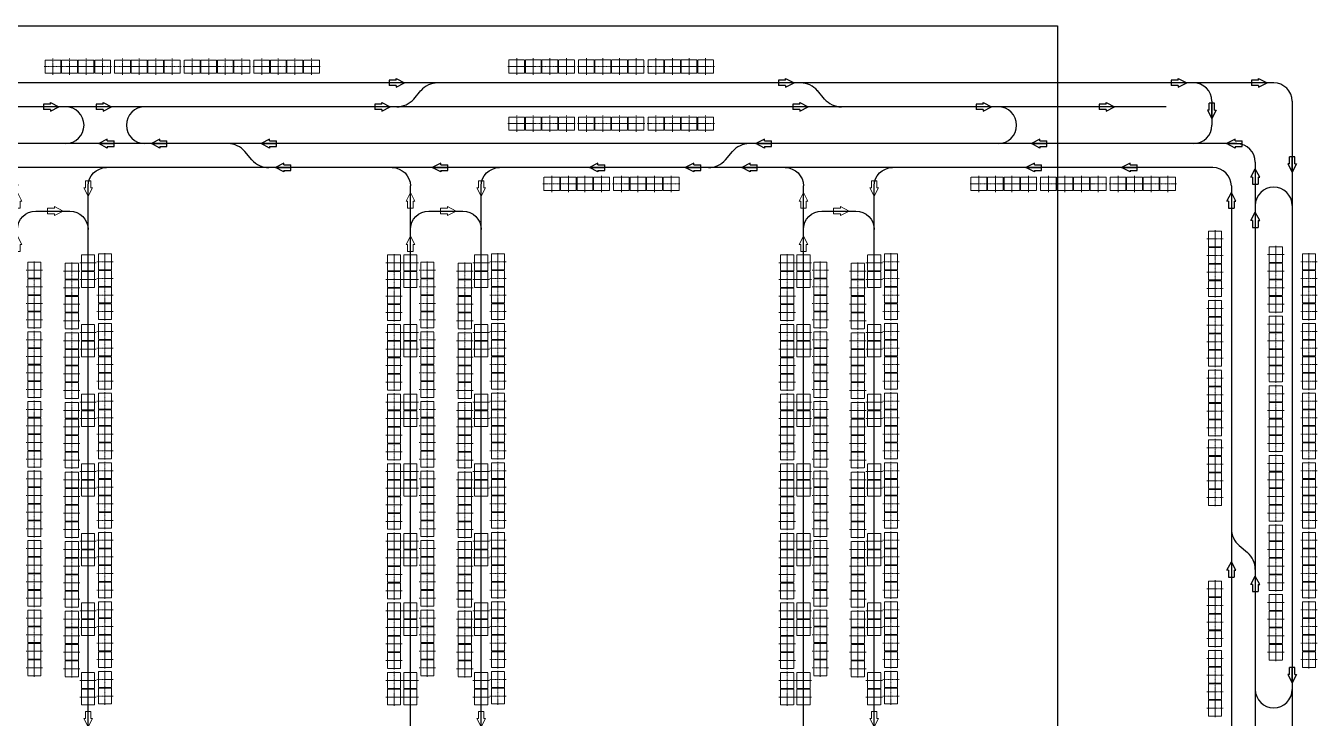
# Model space of a CAD drawing. Header units: millimetres. Extents: x -128 to 670218, y 27186 to 149492.
# Drawn here: x 635151 to 670218, y 113983 to 132785 of the extents above; entities that cross this region are included whole.
import ezdxf

# ---------------------------------------------------------------- set-up
doc = ezdxf.new("R2010")
doc.units = ezdxf.units.MM
doc.linetypes.add('AM_ISO08W050', pattern=[18, 12, -1.5, 3, -1.5])
doc.linetypes.add('XAT-M16_6F_EQ Layout_20211120$0$ACAD_ISO08W100', pattern=[36, 24, -3, 6, -3])
for name, color, linetype, lineweight in [('_CLINE', 4, 'XAT-M16_6F_EQ Layout_20211120$0$ACAD_ISO08W100', 9), ('DIRECT', 40, 'Continuous', 9), ('LINE_EQ', 4, 'AM_ISO08W050', 20), ('LINE_STB', 151, 'Continuous', 30)]:
    doc.layers.add(name, color=color, linetype=linetype, lineweight=lineweight)
doc.layers.add('Rail_H4822(Lower)', color=7, linetype='Continuous')

# ---------------------------------------------------------------- blocks, each defined once
blk = doc.blocks.new('*U3')
at = {"color": 0, "linetype": 'ByBlock'}
for p, q in [((-120, -230), (0, 0)), ((0, 0), (0, -420)), ((120, -230), (0, 0)), ((-75, -230), (-120, -230)), ((-75, -230), (-75, -420)), ((75, -230), (75, -420)), ((75, -230), (120, -230)), ((75, -420), (-75, -420))]:
    blk.add_line(p, q, dxfattribs=at)
blk = doc.blocks.new('A$C31676947')
at = {"layer": 'Rail_H4822(Lower)'}
for p, q in [((500, 47250), (500, 500)), ((2420, 47250), (2420, 500)), ((1000, 46570), (1920, 46570)), ((1000, 31870), (1920, 31870)), ((1000, 31220), (1920, 31220)), ((1000, 16520), (1920, 16520)), ((1000, 15870), (1920, 15870)), ((1000, 1180), (1920, 1180))]:
    blk.add_line(p, q, dxfattribs=at)
for centre, start, end in [((0, 47250), 0, 90), ((2920, 47250), 90, 180), ((1000, 46070), 90, 180), ((1920, 46070), 0, 90), ((1000, 32370), 180, 270), ((1920, 32370), 270, 0), ((1000, 30720), 90, 180), ((1920, 30720), 0, 90), ((0, 23700), 270, 0), ((2920, 23700), 180, 270), ((0, 21700), 0, 90), ((2920, 21700), 90, 180), ((1000, 17020), 180, 270), ((1920, 17020), 270, 0), ((1000, 15370), 90, 180), ((1920, 15370), 0, 90), ((1000, 1680), 180, 270), ((1920, 1680), 270, 0), ((0, 500), 270, 0), ((2920, 500), 180, 270)]:
    blk.add_arc(centre, 500, start, end, dxfattribs=at)
at = {"layer": 'DIRECT'}
for p, rotation in [((500, 46970), 180), ((1180, 46570), 89.99999999999999), ((500, 32550), 180), ((500, 23880), 180), ((500, 17200), 180), ((500, 1860), 180), ((500, 680), 180), ((1740, 1180), 270)]:
    blk.add_blockref('*U3', p, dxfattribs=dict(at, rotation=rotation))
for p in [(2420, 47070), (2420, 45890), (2420, 30540), (2420, 21520), (2420, 15190), (2420, 780)]:
    blk.add_blockref('*U3', p, dxfattribs=at)
at = {"layer": 'DIRECT', "lineweight": -2}
for p, rotation in [((1750, 31870), 270), ((1170, 31220), 89.99999999999999), ((1750, 16520), 270), ((1170, 15870), 89.99999999999999)]:
    blk.add_blockref('*U3', p, dxfattribs=dict(at, rotation=rotation))
blk = doc.blocks.new('*U591')
at = {"color": 0, "linetype": 'ByBlock'}
for p, q in [((-120, -230), (0, 0)), ((0, 0), (0, -420)), ((120, -230), (0, 0)), ((-75, -230), (-120, -230)), ((-75, -230), (-75, -420)), ((75, -230), (75, -420)), ((75, -230), (120, -230)), ((75, -420), (-75, -420))]:
    blk.add_line(p, q, dxfattribs=at)
blk = doc.blocks.new('*U592')
at = {"color": 0, "linetype": 'ByBlock'}
for p, q in [((-120, -230), (0, 0)), ((0, 0), (0, -420)), ((120, -230), (0, 0)), ((-75, -230), (-120, -230)), ((-75, -230), (-75, -420)), ((75, -230), (75, -420)), ((75, -230), (120, -230)), ((75, -420), (-75, -420))]:
    blk.add_line(p, q, dxfattribs=at)
blk = doc.blocks.new('*U541')
at = {"color": 0, "linetype": 'ByBlock'}
for p, q in [((-120, -230), (0, 0)), ((0, 0), (0, -420)), ((120, -230), (0, 0)), ((-75, -230), (-120, -230)), ((-75, -230), (-75, -420)), ((75, -230), (75, -420)), ((75, -230), (120, -230)), ((75, -420), (-75, -420))]:
    blk.add_line(p, q, dxfattribs=at)
blk = doc.blocks.new('*U491')
at = {"color": 0, "linetype": 'ByBlock'}
for p, q in [((-120, -230), (0, 0)), ((0, 0), (0, -420)), ((120, -230), (0, 0)), ((-75, -230), (-120, -230)), ((-75, -230), (-75, -420)), ((75, -230), (75, -420)), ((75, -230), (120, -230)), ((75, -420), (-75, -420))]:
    blk.add_line(p, q, dxfattribs=at)
blk = doc.blocks.new('*U492')
at = {"color": 0, "linetype": 'ByBlock'}
for p, q in [((-120, -230), (0, 0)), ((0, 0), (0, -420)), ((120, -230), (0, 0)), ((-75, -230), (-120, -230)), ((-75, -230), (-75, -420)), ((75, -230), (75, -420)), ((75, -230), (120, -230)), ((75, -420), (-75, -420))]:
    blk.add_line(p, q, dxfattribs=at)
blk = doc.blocks.new('*U493')
at = {"color": 0, "linetype": 'ByBlock'}
for p, q in [((-120, -230), (0, 0)), ((0, 0), (0, -420)), ((120, -230), (0, 0)), ((-75, -230), (-120, -230)), ((-75, -230), (-75, -420)), ((75, -230), (75, -420)), ((75, -230), (120, -230)), ((75, -420), (-75, -420))]:
    blk.add_line(p, q, dxfattribs=at)
blk = doc.blocks.new('*U520')
at = {"color": 0, "linetype": 'ByBlock'}
for p, q in [((-120, -230), (0, 0)), ((0, 0), (0, -420)), ((120, -230), (0, 0)), ((-75, -230), (-120, -230)), ((-75, -230), (-75, -420)), ((75, -230), (75, -420)), ((75, -230), (120, -230)), ((75, -420), (-75, -420))]:
    blk.add_line(p, q, dxfattribs=at)
blk = doc.blocks.new('*U521')
at = {"color": 0, "linetype": 'ByBlock'}
for p, q in [((-120, -230), (0, 0)), ((0, 0), (0, -420)), ((120, -230), (0, 0)), ((-75, -230), (-120, -230)), ((-75, -230), (-75, -420)), ((75, -230), (75, -420)), ((75, -230), (120, -230)), ((75, -420), (-75, -420))]:
    blk.add_line(p, q, dxfattribs=at)
blk = doc.blocks.new('*U522')
at = {"color": 0, "linetype": 'ByBlock'}
for p, q in [((-120, -230), (0, 0)), ((0, 0), (0, -420)), ((120, -230), (0, 0)), ((-75, -230), (-120, -230)), ((-75, -230), (-75, -420)), ((75, -230), (75, -420)), ((75, -230), (120, -230)), ((75, -420), (-75, -420))]:
    blk.add_line(p, q, dxfattribs=at)
blk = doc.blocks.new('*U467')
at = {"color": 0, "linetype": 'ByBlock'}
for p, q in [((-120, -230), (0, 0)), ((0, 0), (0, -420)), ((120, -230), (0, 0)), ((-75, -230), (-120, -230)), ((-75, -230), (-75, -420)), ((75, -230), (75, -420)), ((75, -230), (120, -230)), ((75, -420), (-75, -420))]:
    blk.add_line(p, q, dxfattribs=at)
blk = doc.blocks.new('*U698')
at = {"color": 0, "linetype": 'ByBlock'}
for p, q in [((-120, -230), (0, 0)), ((0, 0), (0, -420)), ((120, -230), (0, 0)), ((-75, -230), (-120, -230)), ((-75, -230), (-75, -420)), ((75, -230), (75, -420)), ((75, -230), (120, -230)), ((75, -420), (-75, -420))]:
    blk.add_line(p, q, dxfattribs=at)
blk = doc.blocks.new('*U637')
at = {"color": 0, "linetype": 'ByBlock'}
for p, q in [((-120, -230), (0, 0)), ((0, 0), (0, -420)), ((120, -230), (0, 0)), ((-75, -230), (-120, -230)), ((-75, -230), (-75, -420)), ((75, -230), (75, -420)), ((75, -230), (120, -230)), ((75, -420), (-75, -420))]:
    blk.add_line(p, q, dxfattribs=at)
blk = doc.blocks.new('*U638')
at = {"color": 0, "linetype": 'ByBlock'}
for p, q in [((-120, -230), (0, 0)), ((0, 0), (0, -420)), ((120, -230), (0, 0)), ((-75, -230), (-120, -230)), ((-75, -230), (-75, -420)), ((75, -230), (75, -420)), ((75, -230), (120, -230)), ((75, -420), (-75, -420))]:
    blk.add_line(p, q, dxfattribs=at)
blk = doc.blocks.new('*U641')
at = {"color": 0, "linetype": 'ByBlock'}
for p, q in [((-120, -230), (0, 0)), ((0, 0), (0, -420)), ((120, -230), (0, 0)), ((-75, -230), (-120, -230)), ((-75, -230), (-75, -420)), ((75, -230), (75, -420)), ((75, -230), (120, -230)), ((75, -420), (-75, -420))]:
    blk.add_line(p, q, dxfattribs=at)
blk = doc.blocks.new('*U642')
at = {"color": 0, "linetype": 'ByBlock'}
for p, q in [((-120, -230), (0, 0)), ((0, 0), (0, -420)), ((120, -230), (0, 0)), ((-75, -230), (-120, -230)), ((-75, -230), (-75, -420)), ((75, -230), (75, -420)), ((75, -230), (120, -230)), ((75, -420), (-75, -420))]:
    blk.add_line(p, q, dxfattribs=at)
blk = doc.blocks.new('*U643')
at = {"color": 0, "linetype": 'ByBlock'}
for p, q in [((-120, -230), (0, 0)), ((0, 0), (0, -420)), ((120, -230), (0, 0)), ((-75, -230), (-120, -230)), ((-75, -230), (-75, -420)), ((75, -230), (75, -420)), ((75, -230), (120, -230)), ((75, -420), (-75, -420))]:
    blk.add_line(p, q, dxfattribs=at)
blk = doc.blocks.new('*U644')
at = {"color": 0, "linetype": 'ByBlock'}
for p, q in [((-120, -230), (0, 0)), ((0, 0), (0, -420)), ((120, -230), (0, 0)), ((-75, -230), (-120, -230)), ((-75, -230), (-75, -420)), ((75, -230), (75, -420)), ((75, -230), (120, -230)), ((75, -420), (-75, -420))]:
    blk.add_line(p, q, dxfattribs=at)
blk = doc.blocks.new('*U645')
at = {"color": 0, "linetype": 'ByBlock'}
for p, q in [((-120, -230), (0, 0)), ((0, 0), (0, -420)), ((120, -230), (0, 0)), ((-75, -230), (-120, -230)), ((-75, -230), (-75, -420)), ((75, -230), (75, -420)), ((75, -230), (120, -230)), ((75, -420), (-75, -420))]:
    blk.add_line(p, q, dxfattribs=at)
blk = doc.blocks.new('*U765')
at = {"color": 0, "linetype": 'ByBlock'}
for p, q in [((-120, -230), (0, 0)), ((0, 0), (0, -420)), ((120, -230), (0, 0)), ((-75, -230), (-120, -230)), ((-75, -230), (-75, -420)), ((75, -230), (75, -420)), ((75, -230), (120, -230)), ((75, -420), (-75, -420))]:
    blk.add_line(p, q, dxfattribs=at)
blk = doc.blocks.new('*U767')
at = {"color": 0, "linetype": 'ByBlock'}
for p, q in [((-120, -230), (0, 0)), ((0, 0), (0, -420)), ((120, -230), (0, 0)), ((-75, -230), (-120, -230)), ((-75, -230), (-75, -420)), ((75, -230), (75, -420)), ((75, -230), (120, -230)), ((75, -420), (-75, -420))]:
    blk.add_line(p, q, dxfattribs=at)
blk = doc.blocks.new('*U595')
at = {"color": 0, "linetype": 'ByBlock'}
for p, q in [((-120, -230), (0, 0)), ((0, 0), (0, -420)), ((120, -230), (0, 0)), ((-75, -230), (-120, -230)), ((-75, -230), (-75, -420)), ((75, -230), (75, -420)), ((75, -230), (120, -230)), ((75, -420), (-75, -420))]:
    blk.add_line(p, q, dxfattribs=at)
blk = doc.blocks.new('*U596')
at = {"color": 0, "linetype": 'ByBlock'}
for p, q in [((-120, -230), (0, 0)), ((0, 0), (0, -420)), ((120, -230), (0, 0)), ((-75, -230), (-120, -230)), ((-75, -230), (-75, -420)), ((75, -230), (75, -420)), ((75, -230), (120, -230)), ((75, -420), (-75, -420))]:
    blk.add_line(p, q, dxfattribs=at)
blk = doc.blocks.new('*U597')
at = {"color": 0, "linetype": 'ByBlock'}
for p, q in [((-120, -230), (0, 0)), ((0, 0), (0, -420)), ((120, -230), (0, 0)), ((-75, -230), (-120, -230)), ((-75, -230), (-75, -420)), ((75, -230), (75, -420)), ((75, -230), (120, -230)), ((75, -420), (-75, -420))]:
    blk.add_line(p, q, dxfattribs=at)
blk = doc.blocks.new('*U598')
at = {"color": 0, "linetype": 'ByBlock'}
for p, q in [((-120, -230), (0, 0)), ((0, 0), (0, -420)), ((120, -230), (0, 0)), ((-75, -230), (-120, -230)), ((-75, -230), (-75, -420)), ((75, -230), (75, -420)), ((75, -230), (120, -230)), ((75, -420), (-75, -420))]:
    blk.add_line(p, q, dxfattribs=at)
blk = doc.blocks.new('*U599')
at = {"color": 0, "linetype": 'ByBlock'}
for p, q in [((-120, -230), (0, 0)), ((0, 0), (0, -420)), ((120, -230), (0, 0)), ((-75, -230), (-120, -230)), ((-75, -230), (-75, -420)), ((75, -230), (75, -420)), ((75, -230), (120, -230)), ((75, -420), (-75, -420))]:
    blk.add_line(p, q, dxfattribs=at)
blk = doc.blocks.new('*U600')
at = {"color": 0, "linetype": 'ByBlock'}
for p, q in [((-120, -230), (0, 0)), ((0, 0), (0, -420)), ((120, -230), (0, 0)), ((-75, -230), (-120, -230)), ((-75, -230), (-75, -420)), ((75, -230), (75, -420)), ((75, -230), (120, -230)), ((75, -420), (-75, -420))]:
    blk.add_line(p, q, dxfattribs=at)
blk = doc.blocks.new('*U601')
at = {"color": 0, "linetype": 'ByBlock'}
for p, q in [((-120, -230), (0, 0)), ((0, 0), (0, -420)), ((120, -230), (0, 0)), ((-75, -230), (-120, -230)), ((-75, -230), (-75, -420)), ((75, -230), (75, -420)), ((75, -230), (120, -230)), ((75, -420), (-75, -420))]:
    blk.add_line(p, q, dxfattribs=at)
blk = doc.blocks.new('*U602')
at = {"color": 0, "linetype": 'ByBlock'}
for p, q in [((-120, -230), (0, 0)), ((0, 0), (0, -420)), ((120, -230), (0, 0)), ((-75, -230), (-120, -230)), ((-75, -230), (-75, -420)), ((75, -230), (75, -420)), ((75, -230), (120, -230)), ((75, -420), (-75, -420))]:
    blk.add_line(p, q, dxfattribs=at)
blk = doc.blocks.new('*U39')
at = {"color": 0, "linetype": 'ByBlock'}
for p, q in [((-120, -230), (0, 0)), ((0, 0), (0, -420)), ((120, -230), (0, 0)), ((-75, -230), (-120, -230)), ((-75, -230), (-75, -420)), ((75, -230), (75, -420)), ((75, -230), (120, -230)), ((75, -420), (-75, -420))]:
    blk.add_line(p, q, dxfattribs=at)
blk = doc.blocks.new('*U40')
at = {"color": 0, "linetype": 'ByBlock'}
for p, q in [((-120, -230), (0, 0)), ((0, 0), (0, -420)), ((120, -230), (0, 0)), ((-75, -230), (-120, -230)), ((-75, -230), (-75, -420)), ((75, -230), (75, -420)), ((75, -230), (120, -230)), ((75, -420), (-75, -420))]:
    blk.add_line(p, q, dxfattribs=at)
blk = doc.blocks.new('*U44')
at = {"color": 0, "linetype": 'ByBlock'}
for p, q in [((-120, -230), (0, 0)), ((0, 0), (0, -420)), ((120, -230), (0, 0)), ((-75, -230), (-120, -230)), ((-75, -230), (-75, -420)), ((75, -230), (75, -420)), ((75, -230), (120, -230)), ((75, -420), (-75, -420))]:
    blk.add_line(p, q, dxfattribs=at)
blk = doc.blocks.new('XAT-M16_6F_EQ Layout_20211120$0$EG-12_FOUP_(01)-pv')
at = {"layer": '_CLINE'}
for p, q in [((0, 211), (0, -235)), ((-239, -12), (239, -12))]:
    blk.add_line(p, q, dxfattribs=at)
at = {"layer": 'LINE_EQ'}
blk.add_lwpolyline([(-215, 166), (-215, -190), (215, -190), (215, 166)], close=True, dxfattribs=at)

msp = doc.modelspace()

# ---------------------------------------------------------------- linework, layer by layer
msp.add_lwpolyline([(609326, 132785), (663170, 132785), (663170, 79986), (609326, 79986)], close=True)
at = {"layer": 'Rail_H4822(Lower)'}
for p, q in [((669038, 131236), (407708, 131236)), ((645684, 130798), (645876, 131025)), ((656841, 130798), (656649, 131025)), ((666119, 130586), (407708, 130586)), ((667358, 130736), (667358, 130086)), ((669538, 130736), (669538, 29336)), ((668038, 129586), (408931, 129586)), ((641291, 129148), (641099, 129375)), ((654149, 129148), (654341, 129375)), ((668538, 129086), (668538, 30986)), ((667388, 128936), (414398, 128936)), ((667888, 128436), (667888, 31636)), ((668100, 118673), (668327, 118481))]:
    msp.add_line(p, q, dxfattribs=at)
for centre, radius, start, end in [((646334, 130636), 600, 90, 139.6984), ((656191, 130636), 600, 40.3016, 90), ((666858, 130736), 500, 0, 90), ((669038, 130736), 500, 0, 90), ((636231, 130086), 500, 270, 90), ((638381, 130086), 500, 90, 270), ((645227, 131186), 600, 270, 319.6984), ((657298, 131186), 600, 220.3016, 270), ((661558, 130086), 500, 270, 90), ((666858, 130086), 500, 270, 0), ((640641, 128986), 600, 40.3016, 90), ((654798, 128986), 600, 90, 139.6984), ((668038, 129086), 500, 0, 90), ((641748, 129536), 600, 220.3016, 270), ((653691, 129536), 600, 270, 319.6984), ((667388, 128436), 500, 0, 90), ((669038, 127907), 500, 0, 180), ((668488, 119130), 600, 180, 229.6984), ((667938, 118023), 600, 0, 49.6984), ((669038, 114763), 500, 180, 0)]:
    msp.add_arc(centre, radius, start, end, dxfattribs=at)

# ---------------------------------------------------------------- block references
at = {"layer": 'LINE_EQ', "rotation": 89.99999999999999}
for p in [(636830, 126348), (645583, 126348), (647503, 126348), (656256, 126348), (658176, 126348), (636830, 125898), (645583, 125898), (647503, 125898), (656256, 125898), (658176, 125898), (636830, 124458), (645583, 124458), (647503, 124458), (656256, 124458), (658176, 124458), (636830, 124008), (645583, 124008), (647503, 124008), (656256, 124008), (658176, 124008), (636830, 122568), (645583, 122568), (647503, 122568), (656256, 122568), (658176, 122568), (636830, 122118), (645583, 122118), (647503, 122118), (656256, 122118), (658176, 122118), (636830, 120678), (645583, 120678), (647503, 120678), (656256, 120678), (658176, 120678), (636830, 120228), (645583, 120228), (647503, 120228), (656256, 120228), (658176, 120228), (636830, 118788), (645583, 118788), (647503, 118788), (656256, 118788), (658176, 118788), (636830, 118338), (645583, 118338), (647503, 118338), (656256, 118338), (658176, 118338), (636830, 116898), (645583, 116898), (647503, 116898), (656256, 116898), (658176, 116898), (636830, 116448), (645583, 116448), (647503, 116448), (656256, 116448), (658176, 116448), (636830, 115008), (645583, 115008), (647503, 115008), (656256, 115008), (658176, 115008), (636830, 114558), (645583, 114558), (647503, 114558), (656256, 114558), (658176, 114558)]:
    msp.add_blockref('XAT-M16_6F_EQ Layout_20211120$0$EG-12_FOUP_(01)-pv', p, dxfattribs=at)
at = {"layer": 'LINE_STB'}
for p in [(635887, 131691), (636337, 131691), (636787, 131691), (637237, 131691), (637777, 131691), (638227, 131691), (638677, 131691), (639127, 131691), (639667, 131691), (640117, 131691), (640567, 131691), (641017, 131691), (641557, 131691), (642007, 131691), (642457, 131691), (642907, 131691), (648482, 131692), (648932, 131692), (649382, 131692), (649832, 131692), (650372, 131692), (650822, 131692), (651272, 131692), (651722, 131692), (652262, 131692), (652712, 131692), (653162, 131692), (653612, 131692), (648482, 130143), (648932, 130143), (649382, 130143), (649832, 130143), (650372, 130143), (650822, 130143), (651272, 130143), (651722, 130143), (652262, 130143), (652712, 130143), (653162, 130143), (653612, 130143)]:
    msp.add_blockref('XAT-M16_6F_EQ Layout_20211120$0$EG-12_FOUP_(01)-pv', p, dxfattribs=at)
for p, rotation in [((649434, 128481), 180), ((649884, 128481), 180), ((650334, 128481), 180), ((650784, 128481), 180), ((651324, 128481), 180), ((651774, 128481), 180), ((652224, 128481), 180), ((652674, 128481), 180), ((661030, 128481), 180), ((661480, 128481), 180), ((661930, 128481), 180), ((662380, 128481), 180), ((662920, 128481), 180), ((663370, 128481), 180), ((663820, 128481), 180), ((664270, 128481), 180), ((664810, 128481), 180), ((665260, 128481), 180), ((665710, 128481), 180), ((666160, 128481), 180), ((667433, 126998), 89.99999999999999), ((637287, 126374), 89.99999999999999), ((647960, 126374), 89.99999999999999), ((658633, 126374), 89.99999999999999), ((667433, 126548), 89.99999999999999), ((669083, 126573), 89.99999999999999), ((669983, 126374), 89.99999999999999), ((635367, 126149), 89.99999999999999), ((636387, 126123), 89.99999999999999), ((645140, 126348), 89.99999999999999), ((646040, 126149), 89.99999999999999), ((647060, 126123), 89.99999999999999), ((655813, 126348), 89.99999999999999), ((656713, 126149), 89.99999999999999), ((657733, 126123), 89.99999999999999), ((667433, 126098), 89.99999999999999), ((669083, 126123), 89.99999999999999), ((635367, 125699), 89.99999999999999), ((636387, 125673), 89.99999999999999), ((637287, 125924), 89.99999999999999), ((645140, 125898), 89.99999999999999), ((646040, 125699), 89.99999999999999), ((647060, 125673), 89.99999999999999), ((647960, 125924), 89.99999999999999), ((655813, 125898), 89.99999999999999), ((656713, 125699), 89.99999999999999), ((657733, 125673), 89.99999999999999), ((658633, 125924), 89.99999999999999), ((669083, 125673), 89.99999999999999), ((669983, 125924), 89.99999999999999), ((637287, 125474), 89.99999999999999), ((645140, 125448), 89.99999999999999), ((647960, 125474), 89.99999999999999), ((655813, 125448), 89.99999999999999), ((658633, 125474), 89.99999999999999), ((667433, 125648), 89.99999999999999), ((669983, 125474), 89.99999999999999), ((635367, 125249), 89.99999999999999), ((636387, 125223), 89.99999999999999), ((637287, 125024), 89.99999999999999), ((645140, 124998), 89.99999999999999), ((646040, 125249), 89.99999999999999), ((647060, 125223), 89.99999999999999), ((647960, 125024), 89.99999999999999), ((655813, 124998), 89.99999999999999), ((656713, 125249), 89.99999999999999), ((657733, 125223), 89.99999999999999), ((658633, 125024), 89.99999999999999), ((667433, 125108), 89.99999999999999), ((669083, 125223), 89.99999999999999), ((669983, 125024), 89.99999999999999), ((635367, 124799), 89.99999999999999), ((636387, 124773), 89.99999999999999), ((646040, 124799), 89.99999999999999), ((647060, 124773), 89.99999999999999), ((656713, 124799), 89.99999999999999), ((657733, 124773), 89.99999999999999), ((667433, 124658), 89.99999999999999), ((669083, 124683), 89.99999999999999), ((635367, 124259), 89.99999999999999), ((637287, 124484), 89.99999999999999), ((645140, 124458), 89.99999999999999), ((646040, 124259), 89.99999999999999), ((647960, 124484), 89.99999999999999), ((655813, 124458), 89.99999999999999), ((656713, 124259), 89.99999999999999), ((658633, 124484), 89.99999999999999), ((669983, 124484), 89.99999999999999), ((636387, 124233), 89.99999999999999), ((637287, 124034), 89.99999999999999), ((645140, 124008), 89.99999999999999), ((647060, 124233), 89.99999999999999), ((647960, 124034), 89.99999999999999), ((655813, 124008), 89.99999999999999), ((657733, 124233), 89.99999999999999), ((658633, 124034), 89.99999999999999), ((667433, 124208), 89.99999999999999), ((669083, 124233), 89.99999999999999), ((669983, 124034), 89.99999999999999), ((635367, 123809), 89.99999999999999), ((636387, 123783), 89.99999999999999), ((637287, 123584), 89.99999999999999), ((645140, 123558), 89.99999999999999), ((646040, 123809), 89.99999999999999), ((647060, 123783), 89.99999999999999), ((647960, 123584), 89.99999999999999), ((655813, 123558), 89.99999999999999), ((656713, 123809), 89.99999999999999), ((657733, 123783), 89.99999999999999), ((658633, 123584), 89.99999999999999), ((667433, 123758), 89.99999999999999), ((669083, 123783), 89.99999999999999), ((669983, 123584), 89.99999999999999), ((635367, 123359), 89.99999999999999), ((636387, 123333), 89.99999999999999), ((646040, 123359), 89.99999999999999), ((647060, 123333), 89.99999999999999), ((656713, 123359), 89.99999999999999), ((657733, 123333), 89.99999999999999), ((667433, 123218), 89.99999999999999), ((669083, 123333), 89.99999999999999), ((635367, 122909), 89.99999999999999), ((636387, 122883), 89.99999999999999), ((637287, 123134), 89.99999999999999), ((645140, 123108), 89.99999999999999), ((646040, 122909), 89.99999999999999), ((647060, 122883), 89.99999999999999), ((647960, 123134), 89.99999999999999), ((655813, 123108), 89.99999999999999), ((656713, 122909), 89.99999999999999), ((657733, 122883), 89.99999999999999), ((658633, 123134), 89.99999999999999), ((669983, 123134), 89.99999999999999), ((637287, 122594), 89.99999999999999), ((645140, 122568), 89.99999999999999), ((647960, 122594), 89.99999999999999), ((655813, 122568), 89.99999999999999), ((658633, 122594), 89.99999999999999), ((667433, 122768), 89.99999999999999), ((669083, 122793), 89.99999999999999), ((669983, 122594), 89.99999999999999), ((635367, 122369), 89.99999999999999), ((636387, 122343), 89.99999999999999), ((646040, 122369), 89.99999999999999), ((647060, 122343), 89.99999999999999), ((656713, 122369), 89.99999999999999), ((657733, 122343), 89.99999999999999), ((667433, 122318), 89.99999999999999), ((669083, 122343), 89.99999999999999), ((635367, 121919), 89.99999999999999), ((636387, 121893), 89.99999999999999), ((637287, 122144), 89.99999999999999), ((645140, 122118), 89.99999999999999), ((646040, 121919), 89.99999999999999), ((647060, 121893), 89.99999999999999), ((647960, 122144), 89.99999999999999), ((655813, 122118), 89.99999999999999), ((656713, 121919), 89.99999999999999), ((657733, 121893), 89.99999999999999), ((658633, 122144), 89.99999999999999), ((667433, 121868), 89.99999999999999), ((669083, 121893), 89.99999999999999), ((669983, 122144), 89.99999999999999), ((635367, 121469), 89.99999999999999), ((637287, 121694), 89.99999999999999), ((645140, 121668), 89.99999999999999), ((646040, 121469), 89.99999999999999), ((647960, 121694), 89.99999999999999), ((655813, 121668), 89.99999999999999), ((656713, 121469), 89.99999999999999), ((658633, 121694), 89.99999999999999), ((669983, 121694), 89.99999999999999), ((636387, 121443), 89.99999999999999), ((637287, 121244), 89.99999999999999), ((645140, 121218), 89.99999999999999), ((647060, 121443), 89.99999999999999), ((647960, 121244), 89.99999999999999), ((655813, 121218), 89.99999999999999), ((657733, 121443), 89.99999999999999), ((658633, 121244), 89.99999999999999), ((667433, 121328), 89.99999999999999), ((669083, 121443), 89.99999999999999), ((669983, 121244), 89.99999999999999), ((635367, 121019), 89.99999999999999), ((636387, 120993), 89.99999999999999), ((646040, 121019), 89.99999999999999), ((647060, 120993), 89.99999999999999), ((656713, 121019), 89.99999999999999), ((657733, 120993), 89.99999999999999), ((667433, 120878), 89.99999999999999), ((669083, 120903), 89.99999999999999), ((635367, 120479), 89.99999999999999), ((636387, 120453), 89.99999999999999), ((637287, 120704), 89.99999999999999), ((645140, 120678), 89.99999999999999), ((646040, 120479), 89.99999999999999), ((647060, 120453), 89.99999999999999), ((647960, 120704), 89.99999999999999), ((655813, 120678), 89.99999999999999), ((656713, 120479), 89.99999999999999), ((657733, 120453), 89.99999999999999), ((658633, 120704), 89.99999999999999), ((667433, 120428), 89.99999999999999), ((669083, 120453), 89.99999999999999), ((669983, 120704), 89.99999999999999), ((637287, 120254), 89.99999999999999), ((645140, 120228), 89.99999999999999), ((647960, 120254), 89.99999999999999), ((655813, 120228), 89.99999999999999), ((658633, 120254), 89.99999999999999), ((669983, 120254), 89.99999999999999), ((635367, 120029), 89.99999999999999), ((636387, 120003), 89.99999999999999), ((637287, 119804), 89.99999999999999), ((645140, 119778), 89.99999999999999), ((646040, 120029), 89.99999999999999), ((647060, 120003), 89.99999999999999), ((647960, 119804), 89.99999999999999), ((655813, 119778), 89.99999999999999), ((656713, 120029), 89.99999999999999), ((657733, 120003), 89.99999999999999), ((658633, 119804), 89.99999999999999), ((667433, 119978), 89.99999999999999), ((669083, 120003), 89.99999999999999), ((669983, 119804), 89.99999999999999), ((635367, 119579), 89.99999999999999), ((636387, 119553), 89.99999999999999), ((637287, 119354), 89.99999999999999), ((646040, 119579), 89.99999999999999), ((647060, 119553), 89.99999999999999), ((647960, 119354), 89.99999999999999), ((656713, 119579), 89.99999999999999), ((657733, 119553), 89.99999999999999), ((658633, 119354), 89.99999999999999), ((669083, 119553), 89.99999999999999), ((669983, 119354), 89.99999999999999), ((635367, 119129), 89.99999999999999), ((636387, 119103), 89.99999999999999), ((645140, 119328), 89.99999999999999), ((646040, 119129), 89.99999999999999), ((647060, 119103), 89.99999999999999), ((655813, 119328), 89.99999999999999), ((656713, 119129), 89.99999999999999), ((657733, 119103), 89.99999999999999), ((669083, 119013), 89.99999999999999), ((637287, 118814), 89.99999999999999), ((645140, 118788), 89.99999999999999), ((647960, 118814), 89.99999999999999), ((655813, 118788), 89.99999999999999), ((658633, 118814), 89.99999999999999), ((669983, 118814), 89.99999999999999), ((635367, 118589), 89.99999999999999), ((636387, 118563), 89.99999999999999), ((637287, 118364), 89.99999999999999), ((645140, 118338), 89.99999999999999), ((646040, 118589), 89.99999999999999), ((647060, 118563), 89.99999999999999), ((647960, 118364), 89.99999999999999), ((655813, 118338), 89.99999999999999), ((656713, 118589), 89.99999999999999), ((657733, 118563), 89.99999999999999), ((658633, 118364), 89.99999999999999), ((669083, 118563), 89.99999999999999), ((669983, 118364), 89.99999999999999), ((635367, 118139), 89.99999999999999), ((636387, 118113), 89.99999999999999), ((646040, 118139), 89.99999999999999), ((647060, 118113), 89.99999999999999), ((656713, 118139), 89.99999999999999), ((657733, 118113), 89.99999999999999), ((669083, 118113), 89.99999999999999), ((635367, 117689), 89.99999999999999), ((636387, 117663), 89.99999999999999), ((637287, 117914), 89.99999999999999), ((645140, 117888), 89.99999999999999), ((646040, 117689), 89.99999999999999), ((647060, 117663), 89.99999999999999), ((647960, 117914), 89.99999999999999), ((655813, 117888), 89.99999999999999), ((656713, 117689), 89.99999999999999), ((657733, 117663), 89.99999999999999), ((658633, 117914), 89.99999999999999), ((669083, 117663), 89.99999999999999), ((669983, 117914), 89.99999999999999), ((635367, 117239), 89.99999999999999), ((637287, 117464), 89.99999999999999), ((645140, 117438), 89.99999999999999), ((646040, 117239), 89.99999999999999), ((647960, 117464), 89.99999999999999), ((655813, 117438), 89.99999999999999), ((656713, 117239), 89.99999999999999), ((658633, 117464), 89.99999999999999), ((667433, 117493), 89.99999999999999), ((669983, 117464), 89.99999999999999), ((636387, 117213), 89.99999999999999), ((637287, 116924), 89.99999999999999), ((645140, 116898), 89.99999999999999), ((647060, 117213), 89.99999999999999), ((647960, 116924), 89.99999999999999), ((655813, 116898), 89.99999999999999), ((657733, 117213), 89.99999999999999), ((658633, 116924), 89.99999999999999), ((667433, 117043), 89.99999999999999), ((669083, 117123), 89.99999999999999), ((669983, 116924), 89.99999999999999), ((635367, 116699), 89.99999999999999), ((636387, 116673), 89.99999999999999), ((646040, 116699), 89.99999999999999), ((647060, 116673), 89.99999999999999), ((656713, 116699), 89.99999999999999), ((657733, 116673), 89.99999999999999), ((667433, 116593), 89.99999999999999), ((669083, 116673), 89.99999999999999), ((635367, 116249), 89.99999999999999), ((636387, 116223), 89.99999999999999), ((637287, 116474), 89.99999999999999), ((645140, 116448), 89.99999999999999), ((646040, 116249), 89.99999999999999), ((647060, 116223), 89.99999999999999), ((647960, 116474), 89.99999999999999), ((655813, 116448), 89.99999999999999), ((656713, 116249), 89.99999999999999), ((657733, 116223), 89.99999999999999), ((658633, 116474), 89.99999999999999), ((669083, 116223), 89.99999999999999), ((669983, 116474), 89.99999999999999), ((637287, 116024), 89.99999999999999), ((645140, 115998), 89.99999999999999), ((647960, 116024), 89.99999999999999), ((655813, 115998), 89.99999999999999), ((658633, 116024), 89.99999999999999), ((667433, 116143), 89.99999999999999), ((669983, 116024), 89.99999999999999), ((635367, 115799), 89.99999999999999), ((636387, 115773), 89.99999999999999), ((637287, 115574), 89.99999999999999), ((645140, 115548), 89.99999999999999), ((646040, 115799), 89.99999999999999), ((647060, 115773), 89.99999999999999), ((647960, 115574), 89.99999999999999), ((655813, 115548), 89.99999999999999), ((656713, 115799), 89.99999999999999), ((657733, 115773), 89.99999999999999), ((658633, 115574), 89.99999999999999), ((667433, 115603), 89.99999999999999), ((669083, 115773), 89.99999999999999), ((669983, 115574), 89.99999999999999), ((635367, 115349), 89.99999999999999), ((636387, 115323), 89.99999999999999), ((646040, 115349), 89.99999999999999), ((647060, 115323), 89.99999999999999), ((656713, 115349), 89.99999999999999), ((657733, 115323), 89.99999999999999), ((667433, 115153), 89.99999999999999), ((637287, 115034), 89.99999999999999), ((645140, 115008), 89.99999999999999), ((647960, 115034), 89.99999999999999), ((655813, 115008), 89.99999999999999), ((658633, 115034), 89.99999999999999), ((637287, 114584), 89.99999999999999), ((645140, 114558), 89.99999999999999), ((647960, 114584), 89.99999999999999), ((655813, 114558), 89.99999999999999), ((658633, 114584), 89.99999999999999), ((667433, 114703), 89.99999999999999), ((667433, 114253), 89.99999999999999)]:
    msp.add_blockref('XAT-M16_6F_EQ Layout_20211120$0$EG-12_FOUP_(01)-pv', p, dxfattribs=dict(at, rotation=rotation))
at = {"layer": 'Rail_H4822(Lower)', "xscale": -1}
for name, p, rotation in [('*U599', (645434, 131236), 270), ('*U597', (656012, 131236), 270), ('*U643', (666678, 131236), 270), ('*U641', (668858, 131236), 270), ('*U492', (636051, 130586), 270), ('*U592', (637481, 130586), 270), ('*U600', (645047, 130586), 270), ('*U598', (656398, 130586), 270), ('*U541', (661378, 130586), 270), ('*U44', (664714, 130586), 270), ('*U645', (667358, 130266), 180), ('*U493', (637131, 129586), 90), ('*U591', (638561, 129586), 90), ('*U602', (641541, 129586), 90), ('*U596', (654978, 129586), 90), ('*U491', (662458, 129586), 90), ('*U644', (667758, 129586), 90), ('*U601', (641928, 128936), 90), ('*U767', (646188, 128936), 90), ('*U467', (650458, 128936), 90), ('*U698', (653058, 128936), 90), ('*U595', (654591, 128936), 90), ('*U637', (662308, 128936), 90), ('*U638', (664908, 128936), 90), ('*U521', (669538, 128807), 180), ('A$C31676947', (634422, 128936), 180), ('A$C31676947', (645095, 128936), 180), ('A$C31676947', (655768, 128936), 180), ('*U522', (669538, 114943), 180)]:
    msp.add_blockref(name, p, dxfattribs=dict(at, rotation=rotation))
for name, p in [('*U642', (668538, 128906)), ('*U765', (667888, 128256)), ('*U520', (668538, 127727)), ('*U39', (667888, 118230)), ('*U40', (668538, 117843))]:
    msp.add_blockref(name, p, dxfattribs=at)

doc.saveas('drawing.dxf')
